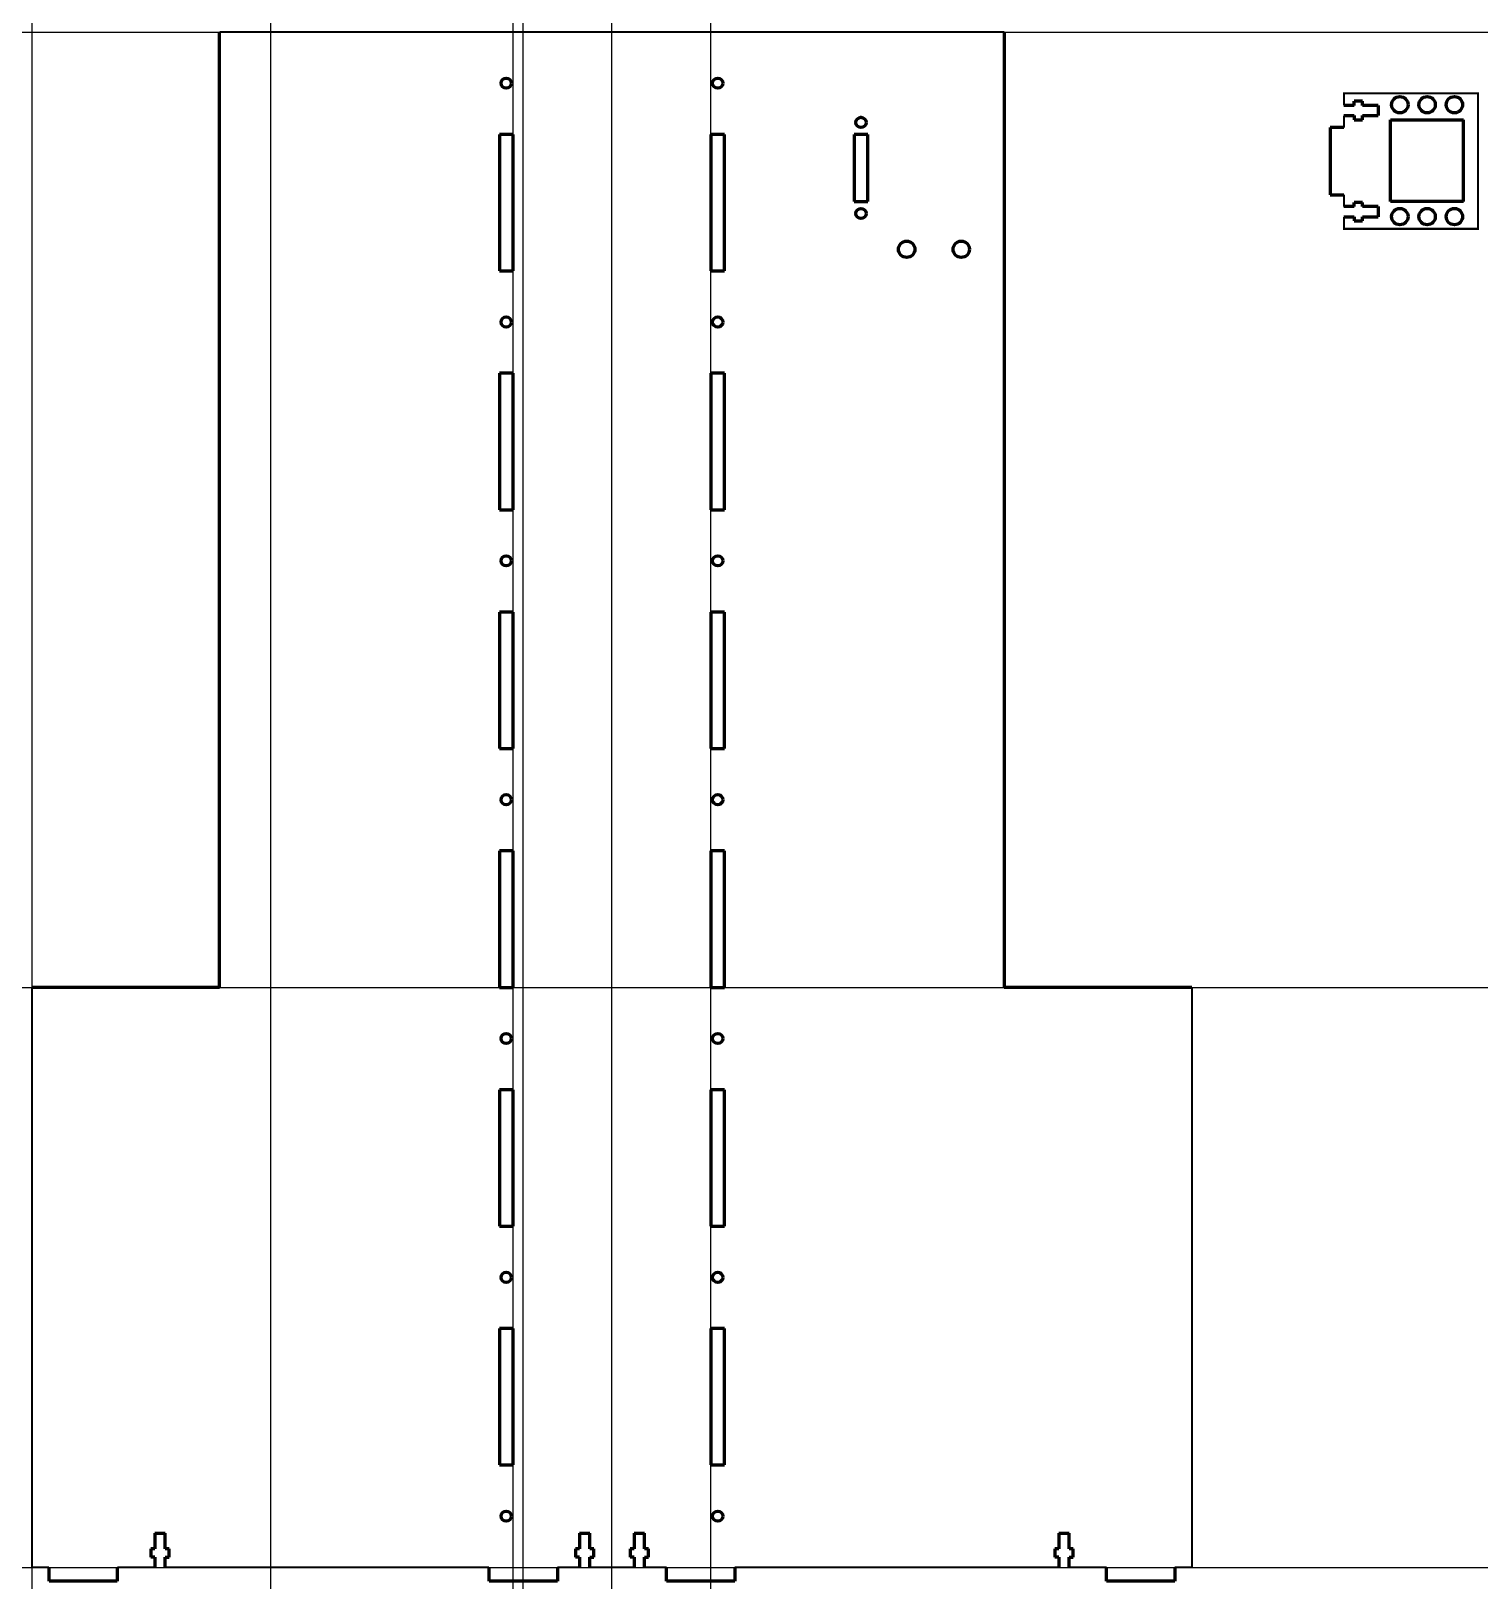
# Model space of a CAD drawing. Header units: millimetres. Extents: x 0 to 424, y -4 to 450.
import ezdxf

# ---------------------------------------------------------------- set-up
doc = ezdxf.new("R2010")
doc.units = ezdxf.units.MM
doc.linetypes.add('K5LT_BASIC', pattern=[0])

# ---------------------------------------------------------------- blocks, each defined once
blk = doc.blocks.new('U0')
at = {"color": 5, "linetype": 'K5LT_BASIC', "lineweight": 60, "true_color": 0x0000ff}
for p, q in [((141, 420), (137, 420)), ((137, 420), (137, 380)), ((141, 380), (141, 420)), ((137, 380), (141, 380))]:
    blk.add_line(p, q, dxfattribs=at)
blk = doc.blocks.new('U1')
at = {"color": 5, "linetype": 'K5LT_BASIC', "lineweight": 60, "true_color": 0x0000ff}
for p, q in [((203, 420), (199, 420)), ((199, 420), (199, 380)), ((203, 380), (203, 420)), ((199, 380), (203, 380))]:
    blk.add_line(p, q, dxfattribs=at)
blk = doc.blocks.new('U2')
at = {"color": 5, "linetype": 'K5LT_BASIC', "lineweight": 60, "true_color": 0x0000ff}
for p, q in [((203, 350), (199, 350)), ((199, 350), (199, 310)), ((203, 310), (203, 350)), ((199, 310), (203, 310))]:
    blk.add_line(p, q, dxfattribs=at)
blk = doc.blocks.new('U3')
at = {"color": 5, "linetype": 'K5LT_BASIC', "lineweight": 60, "true_color": 0x0000ff}
for p, q in [((141, 350), (137, 350)), ((137, 350), (137, 310)), ((141, 310), (141, 350)), ((137, 310), (141, 310))]:
    blk.add_line(p, q, dxfattribs=at)
blk = doc.blocks.new('U4')
at = {"color": 5, "linetype": 'K5LT_BASIC', "lineweight": 60, "true_color": 0x0000ff}
for p, q in [((141, 280), (137, 280)), ((137, 280), (137, 240)), ((141, 240), (141, 280)), ((137, 240), (141, 240))]:
    blk.add_line(p, q, dxfattribs=at)
blk = doc.blocks.new('U5')
at = {"color": 5, "linetype": 'K5LT_BASIC', "lineweight": 60, "true_color": 0x0000ff}
for p, q in [((203, 280), (199, 280)), ((199, 280), (199, 240)), ((203, 240), (203, 280)), ((199, 240), (203, 240))]:
    blk.add_line(p, q, dxfattribs=at)
blk = doc.blocks.new('U6')
at = {"color": 5, "linetype": 'K5LT_BASIC', "lineweight": 60, "true_color": 0x0000ff}
for p, q in [((203, 210), (199, 210)), ((199, 210), (199, 170)), ((203, 170), (203, 210)), ((199, 170), (203, 170))]:
    blk.add_line(p, q, dxfattribs=at)
blk = doc.blocks.new('U7')
at = {"color": 5, "linetype": 'K5LT_BASIC', "lineweight": 60, "true_color": 0x0000ff}
for p, q in [((141, 210), (137, 210)), ((137, 210), (137, 170)), ((141, 170), (141, 210)), ((137, 170), (141, 170))]:
    blk.add_line(p, q, dxfattribs=at)
blk = doc.blocks.new('U8')
at = {"color": 5, "linetype": 'K5LT_BASIC', "lineweight": 60, "true_color": 0x0000ff}
for p, q in [((203, 140), (199, 140)), ((199, 140), (199, 100)), ((203, 100), (203, 140)), ((199, 100), (203, 100))]:
    blk.add_line(p, q, dxfattribs=at)
blk = doc.blocks.new('U9')
at = {"color": 5, "linetype": 'K5LT_BASIC', "lineweight": 60, "true_color": 0x0000ff}
for p, q in [((141, 140), (137, 140)), ((137, 140), (137, 100)), ((141, 100), (141, 140)), ((137, 100), (141, 100))]:
    blk.add_line(p, q, dxfattribs=at)
blk = doc.blocks.new('U10')
at = {"color": 5, "linetype": 'K5LT_BASIC', "lineweight": 60, "true_color": 0x0000ff}
for p, q in [((141, 70), (137, 70)), ((137, 70), (137, 30)), ((141, 30), (141, 70)), ((137, 30), (141, 30))]:
    blk.add_line(p, q, dxfattribs=at)
blk = doc.blocks.new('U11')
at = {"color": 5, "linetype": 'K5LT_BASIC', "lineweight": 60, "true_color": 0x0000ff}
for p, q in [((203, 70), (199, 70)), ((199, 70), (199, 30)), ((203, 30), (203, 70)), ((199, 30), (203, 30))]:
    blk.add_line(p, q, dxfattribs=at)

msp = doc.modelspace()

# ---------------------------------------------------------------- linework, layer by layer
at = {"color": 5, "linetype": 'K5LT_BASIC', "lineweight": 60, "true_color": 0x0000ff}
for p, q in [((55, 170), (55, 450)), ((285, 450), (285, 170)), ((387.58, 428.5), (384.58, 428.5)), ((387.58, 428.5), (387.58, 429.7)), ((389.98, 429.7), (387.58, 429.7)), ((389.98, 428.5), (389.98, 429.7)), ((394.58, 428.5), (389.98, 428.5)), ((394.58, 428.5), (394.58, 425.5)), ((384.58, 425.5), (387.58, 425.5)), ((387.58, 425.5), (387.58, 424.3)), ((387.58, 424.3), (389.98, 424.3)), ((389.98, 424.3), (389.98, 425.5)), ((389.98, 425.5), (394.58, 425.5)), ((398.27, 400.3), (398.27, 424.3)), ((398.27, 424.3), (419.67, 424.3)), ((419.67, 400.3), (419.67, 424.3)), ((245, 420), (241, 420)), ((241, 420), (241, 400.32)), ((245, 400.32), (245, 420)), ((384.58, 422), (380.58, 422)), ((380.58, 422), (380.58, 402.32)), ((241, 400.32), (245, 400.32)), ((380.58, 402.32), (384.58, 402.32)), ((387.58, 398.82), (387.58, 400.02)), ((389.98, 400.02), (387.58, 400.02)), ((389.98, 398.82), (389.98, 400.02)), ((419.67, 400.3), (398.27, 400.3)), ((387.58, 398.82), (384.58, 398.82)), ((384.58, 395.82), (387.58, 395.82)), ((387.58, 395.82), (387.58, 394.62)), ((394.58, 398.82), (389.98, 398.82)), ((389.98, 394.62), (389.98, 395.82)), ((389.98, 395.82), (394.58, 395.82)), ((394.58, 398.82), (394.58, 395.82)), ((387.58, 394.62), (389.98, 394.62)), ((55, 170), (0, 170)), ((340, 170), (285, 170)), ((36, 10), (39, 10)), ((36, 10), (36, 5.4)), ((39, 5.4), (39, 10)), ((160.5, 10), (163.5, 10)), ((160.5, 10), (160.5, 5.4)), ((163.5, 5.4), (163.5, 10)), ((176.5, 10), (179.5, 10)), ((176.5, 10), (176.5, 5.4)), ((179.5, 5.4), (179.5, 10)), ((301, 10), (304, 10)), ((301, 10), (301, 5.4)), ((304, 5.4), (304, 10)), ((36, 5.4), (34.8, 5.4)), ((34.8, 5.4), (34.8, 3)), ((40.2, 5.4), (39, 5.4)), ((40.2, 3), (40.2, 5.4)), ((160.5, 5.4), (159.3, 5.4)), ((159.3, 5.4), (159.3, 3)), ((164.7, 5.4), (163.5, 5.4)), ((164.7, 3), (164.7, 5.4)), ((176.5, 5.4), (175.3, 5.4)), ((175.3, 5.4), (175.3, 3)), ((180.7, 5.4), (179.5, 5.4)), ((180.7, 3), (180.7, 5.4)), ((301, 5.4), (299.8, 5.4)), ((299.8, 5.4), (299.8, 3)), ((305.2, 5.4), (304, 5.4)), ((305.2, 3), (305.2, 5.4)), ((5, -4), (5, 0)), ((25, 0), (25, -4)), ((36, 3), (34.8, 3)), ((36, 3), (36, 0)), ((39, 0), (39, 3)), ((39, 3), (40.2, 3)), ((134, -4), (134, 0)), ((154, 0), (154, -4)), ((160.5, 3), (159.3, 3)), ((160.5, 3), (160.5, 0)), ((163.5, 0), (163.5, 3)), ((163.5, 3), (164.7, 3)), ((176.5, 3), (175.3, 3)), ((176.5, 3), (176.5, 0)), ((179.5, 0), (179.5, 3)), ((179.5, 3), (180.7, 3)), ((186, -4), (186, 0)), ((206, 0), (206, -4)), ((301, 3), (299.8, 3)), ((301, 3), (301, 0)), ((304, 0), (304, 3)), ((304, 3), (305.2, 3)), ((315, -4), (315, 0)), ((335, 0), (335, -4)), ((25, -4), (5, -4)), ((154, -4), (134, -4)), ((206, -4), (186, -4)), ((335, -4), (315, -4))]:
    msp.add_line(p, q, dxfattribs=at)
at = {"color": 9, "true_color": 0xdca5c1}
for p, direction in [((114.06, 450), (1, 0)), ((0, 170), (0, 1)), ((70, 128.34), (0, 1)), ((141, 420), (0, 1)), ((144, 115.94), (0, 1)), ((170, 450), (0, 1)), ((199, 420), (0, 1)), ((27.5, 170), (1, 0)), ((86.5, 0), (1, 0))]:
    msp.add_xline(p, direction, dxfattribs=at)
at = {"color": 5, "linetype": 'K5LT_BASIC', "true_color": 0x0000ff, "const_width": 0.6}
for points in [[(285, 450), (55, 450)], [(384.58, 395.82), (384.58, 392.32), (423.88, 392.32), (423.88, 432), (384.58, 432), (384.58, 428.5)], [(384.58, 425.5), (384.58, 422)], [(384.58, 402.32), (384.58, 398.82)], [(0, 170), (0, 0), (5, 0)], [(335, 0), (340, 0), (340, 170)], [(25, 0), (36, 0)], [(39, 0), (134, 0)], [(154, 0), (160.5, 0)], [(163.5, 0), (176.5, 0)], [(179.5, 0), (186, 0)], [(206, 0), (301, 0)], [(304, 0), (315, 0)]]:
    msp.add_lwpolyline(points, dxfattribs=at)
at = {"color": 5, "linetype": 'K5LT_BASIC', "lineweight": 60, "true_color": 0x0000ff}
for centre, radius in [((139, 435), 1.5), ((201, 435), 1.5), ((400.97, 428.7), 2.4), ((408.97, 428.7), 2.4), ((416.97, 428.7), 2.4), ((243.01, 423.5), 1.5), ((243.01, 396.82), 1.5), ((400.97, 395.9), 2.4), ((408.97, 395.9), 2.4), ((416.97, 395.9), 2.4), ((256.4, 386.32), 2.4), ((272.4, 386.32), 2.4), ((139, 365), 1.5), ((201, 365), 1.5), ((139, 295), 1.5), ((201, 295), 1.5), ((139, 225), 1.5), ((201, 225), 1.5), ((139, 155), 1.5), ((201, 155), 1.5), ((139, 85), 1.5), ((201, 85), 1.5), ((139, 15), 1.5), ((201, 15), 1.5)]:
    msp.add_circle(centre, radius, dxfattribs=at)

# ---------------------------------------------------------------- block references
for name in ['U0', 'U1', 'U3', 'U2', 'U4', 'U5', 'U7', 'U6', 'U9', 'U8', 'U10', 'U11']:
    msp.add_blockref(name, (0, 0))

doc.saveas('drawing.dxf')
